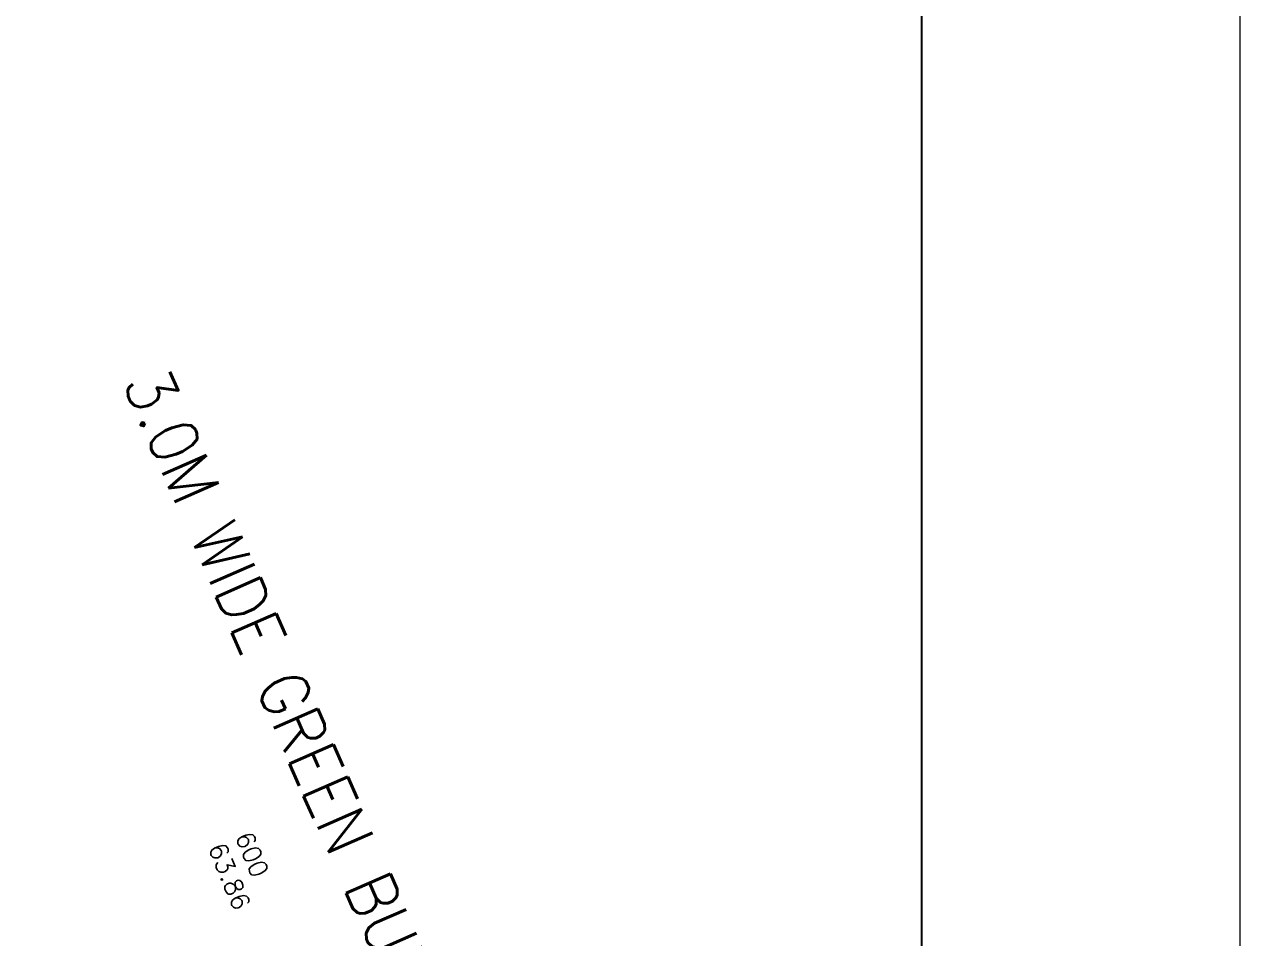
# Model space of a CAD drawing. Extents: x -15449 to 568150, y -1239737 to 53667.
# Drawn here: x 15422.82 to 15431.45, y 7574.83 to 7581.32 of the extents above; entities that cross this region are included whole.
import ezdxf
from ezdxf.enums import TextEntityAlignment as Align

# ---------------------------------------------------------------- set-up
doc = ezdxf.new("R2010")
doc.units = 0
doc.header["$LTSCALE"] = 8
doc.layers.add('boundary line', color=1, linetype='CONTINUOUS')
doc.layers.add('KEY PLANE', color=8, linetype='CONTINUOUS')
doc.layers.add('G-ANNO-TTLB', color=7, linetype='CONTINUOUS', lineweight=9)
doc.layers.add('Title Blocks', color=255, linetype='CONTINUOUS', lineweight=9)
doc.styles.add('X-F10A-LAY-S0-00-ASITE-001_EXTG_ROOF$0$X-IMFT-LAY-S0-00-AARCH-PHASE1R$0$Standard', font='romans.shx', dxfattribs={"width": 0.85})
doc.styles.add('X-F10A-LAY-S0-00-ASITE-001_EXTG_ROOF$0$X-MIC-LAY-S10-00-ASITE-001_FOR_JTC$0$ROMANS', font='romans.shx', dxfattribs={"width": 0.8})

# ---------------------------------------------------------------- blocks, each defined once
blk = doc.blocks.new('key plane')
at = {"layer": 'boundary line'}
blk.add_lwpolyline([(0, 0), (280702, 0), (280702, -206005), (0, -206005)], close=True, dxfattribs=at)
at = {"layer": 'KEY PLANE', "ltscale": 3, "style": 'X-F10A-LAY-S0-00-ASITE-001_EXTG_ROOF$0$X-MIC-LAY-S10-00-ASITE-001_FOR_JTC$0$ROMANS', "width": 0.9}
blk.add_text('3.0M WIDE GREEN BUFFER', height=1000, rotation=293.6909, dxfattribs=at).set_placement((270554, -156835, -113027), align=Align.RIGHT)
blk.add_text('3.0M WIDE GREEN BUFFER', height=1000, rotation=293.6909, dxfattribs=at).set_placement((270554, -156835, -113027), align=Align.RIGHT)
at = {"layer": 'KEY PLANE', "style": 'X-F10A-LAY-S0-00-ASITE-001_EXTG_ROOF$0$X-IMFT-LAY-S0-00-AARCH-PHASE1R$0$Standard'}
for s, p in [('600', (266464, -151595, -113027)), ('63.86', (265902, -151826, -113027))]:
    blk.add_text(s, height=375, rotation=292.3218, dxfattribs=at).set_placement(p)

msp = doc.modelspace()

# ---------------------------------------------------------------- linework, layer by layer
at = {"layer": 'G-ANNO-TTLB'}
msp.add_line((15431.4515, 7833.4189), (15431.4515, 7259.4189), dxfattribs=at)

# ---------------------------------------------------------------- block references
at = {"layer": 'Title Blocks', "xscale": 0.0003423013878597064, "yscale": 0.0003423013878597064, "zscale": 0.0003423013878597064}
msp.add_blockref('key plane', (15333.1067, 7627.4397), dxfattribs=at)

doc.saveas('drawing.dxf')
